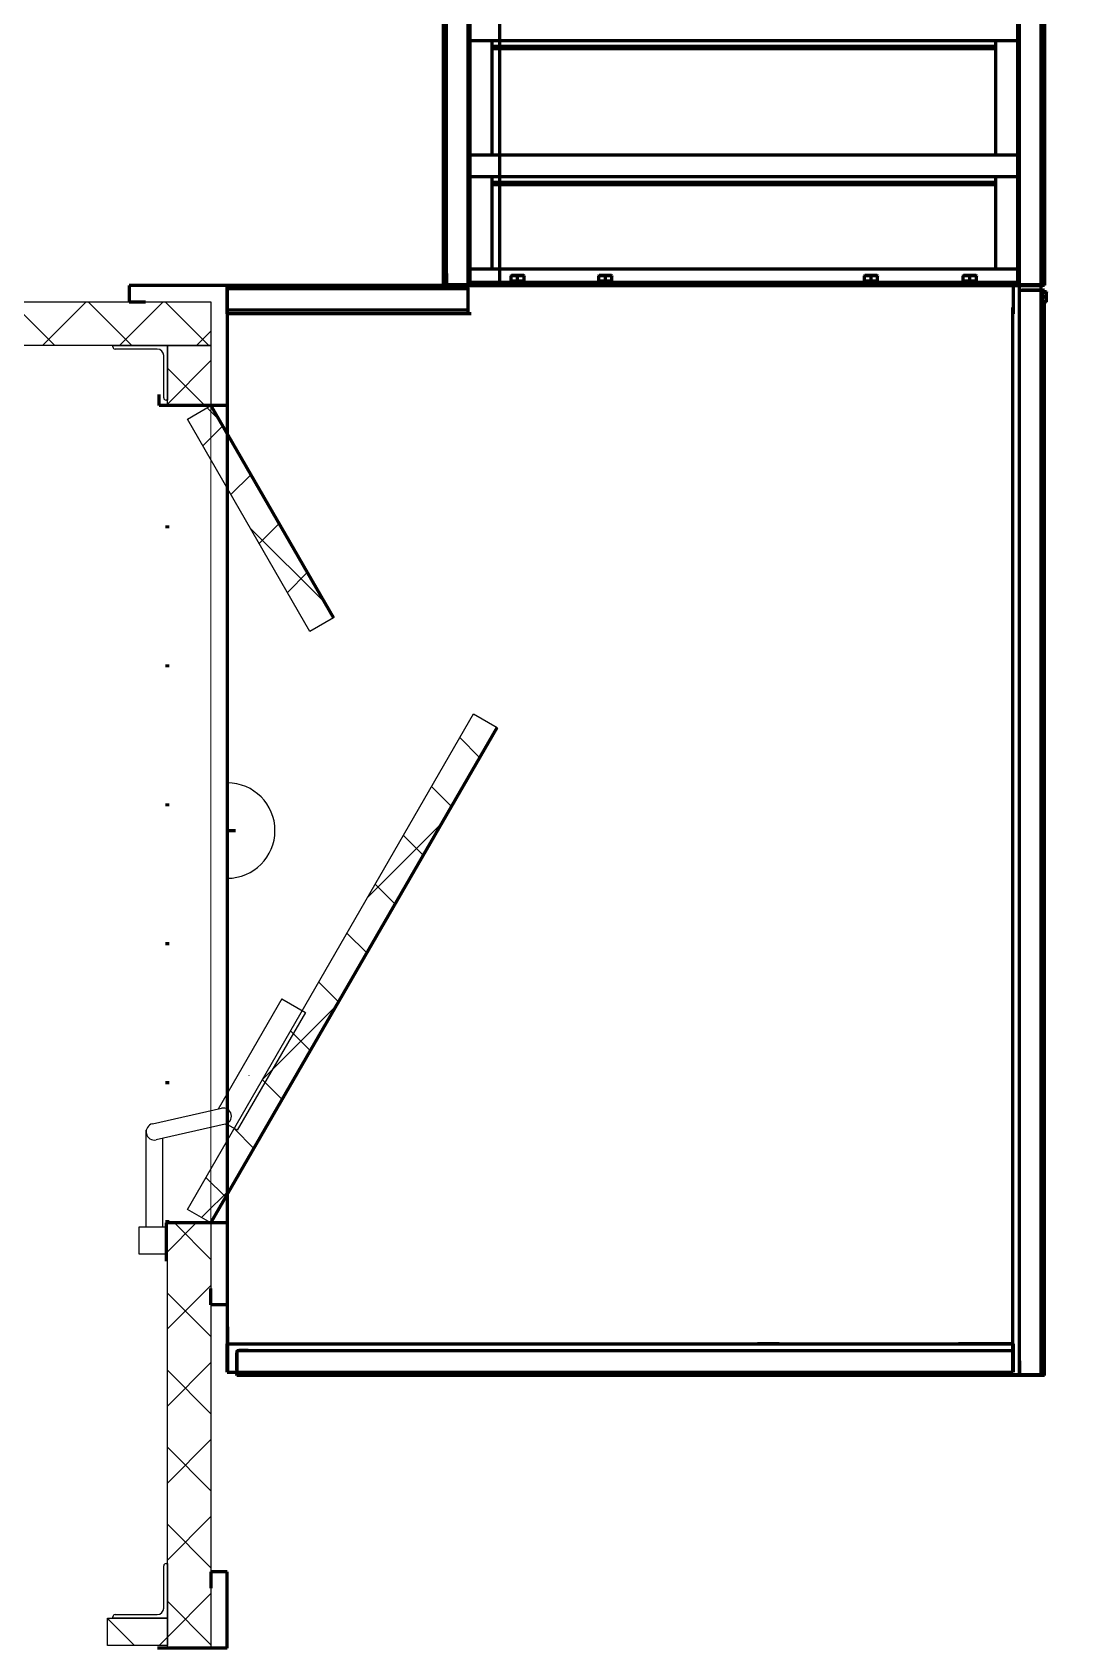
# Model space of a CAD drawing. Header units: millimetres. Extents: x 0 to 1680, y 0 to 594.
# Drawn here: x 738.3 to 777, y 479.8 to 539.1 of the extents above; entities that cross this region are included whole.
import ezdxf

# ---------------------------------------------------------------- set-up
doc = ezdxf.new("R2010")
doc.units = ezdxf.units.MM
for name, pattern in [('K5LT32789', [5, 0, -5]), ('K5LT32792', [0]), ('K5LT32795', [0]), ('K5LT_AUXILIARY', [0]), ('K5LT_BASIC', [0]), ('K5LT_REINFORCED', [0]), ('K5LT_THIN_INCLUDED_TO_HATCHING', [0])]:
    doc.linetypes.add(name, pattern=pattern)
doc.layers.add('Системный слой', color=7, linetype='Continuous')
pattern_1 = [(45, (0, 0), (-1.4142136, 1.4142136), []), (135, (0, 0), (-1.4142136, -1.4142136), [])]

# ---------------------------------------------------------------- blocks, each defined once
blk = doc.blocks.new('U380')
at = {"layer": 'Системный слой', "color": 7, "linetype": 'K5LT32795', "lineweight": 13}
for p, q in [((739.083, 527.577), (737.483, 529.177)), ((738.633, 527.577), (740.233, 529.177)), ((741.911, 527.577), (740.311, 529.177)), ((741.461, 527.577), (743.061, 529.177)), ((744.74, 527.577), (743.14, 529.177)), ((744.29, 527.577), (744.818, 528.106))]:
    blk.add_line(p, q, dxfattribs=at)
blk = doc.blocks.new('U379')
at = {"layer": 'Системный слой', "color": 150, "linetype": 'K5LT_BASIC', "lineweight": 25, "true_color": 0x0080ff}
for p, q in [((666.318, 529.177), (744.818, 529.177)), ((744.818, 529.177), (744.818, 527.577)), ((743.218, 527.577), (712.218, 527.577)), ((744.818, 527.577), (743.218, 527.577))]:
    blk.add_line(p, q, dxfattribs=at)
at = {"layer": 'Системный слой'}
blk.add_blockref('U380', (0, 0), dxfattribs=at)
blk = doc.blocks.new('U381')
at = {"layer": 'Системный слой'}
h = blk.add_hatch(dxfattribs=at)
h.set_pattern_fill('', angle=45, style=0, pattern_type=0)
h.set_pattern_definition(pattern_1)
h.paths.add_polyline_path([(744.818, 479.777), (744.818, 495.377), (743.218, 495.377), (743.218, 479.777)])
at = {"layer": 'Системный слой', "color": 150, "linetype": 'K5LT_BASIC', "lineweight": 25, "true_color": 0x0080ff}
for p, q in [((743.218, 495.377), (744.818, 495.377)), ((743.218, 480.877), (743.218, 495.377)), ((744.818, 495.377), (744.818, 479.777)), ((743.218, 479.877), (743.218, 480.877)), ((743.218, 479.777), (743.218, 479.877)), ((744.818, 479.777), (743.218, 479.777))]:
    blk.add_line(p, q, dxfattribs=at)
blk = doc.blocks.new('U384')
at = {"layer": 'Системный слой', "color": 134, "linetype": 'K5LT_REINFORCED', "lineweight": 60, "true_color": 0x009696}
for p, q in [((745.418, 495.377), (743.178, 495.377)), ((743.178, 495.377), (743.178, 493.977)), ((745.418, 495.377), (745.418, 492.377)), ((744.818, 492.377), (744.818, 492.977)), ((745.418, 492.377), (744.818, 492.377))]:
    blk.add_line(p, q, dxfattribs=at)
blk = doc.blocks.new('U387')
at = {"layer": 'Системный слой', "color": 7, "linetype": 'K5LT32789', "lineweight": 100}
blk.add_line((743.218, 495.377), (743.218, 525.377), dxfattribs=at)
at = {"layer": 'Системный слой', "color": 150, "linetype": 'K5LT_BASIC', "lineweight": 25, "true_color": 0x0080ff}
for p, q in [((743.218, 525.377), (744.818, 525.377)), ((744.818, 495.377), (743.218, 495.377))]:
    blk.add_line(p, q, dxfattribs=at)
at = {"layer": 'Системный слой', "color": 7, "linetype": 'K5LT_THIN_INCLUDED_TO_HATCHING', "lineweight": 13}
blk.add_line((744.818, 525.377), (744.818, 495.377), dxfattribs=at)
at = {"layer": 'Системный слой', "color": 134, "linetype": 'K5LT_REINFORCED', "lineweight": 60, "true_color": 0x009696}
for p, q in [((744.818, 525.377), (749.318, 517.583)), ((744.818, 495.377), (755.318, 513.564))]:
    blk.add_line(p, q, dxfattribs=at)
blk = doc.blocks.new('U388')
at = {"layer": 'Системный слой'}
h = blk.add_hatch(dxfattribs=at)
h.set_pattern_fill('', angle=45, style=0, pattern_type=0)
h.set_pattern_definition(pattern_1)
h.paths.add_polyline_path([(744.818, 495.377), (755.318, 513.564), (754.452, 514.064), (743.952, 495.877)])
at = {"layer": 'Системный слой', "color": 150, "linetype": 'K5LT_BASIC', "lineweight": 25, "true_color": 0x0080ff}
for p, q in [((743.952, 495.877), (754.452, 514.064)), ((754.452, 514.064), (755.318, 513.564)), ((755.318, 513.564), (744.818, 495.377)), ((744.818, 495.377), (743.952, 495.877))]:
    blk.add_line(p, q, dxfattribs=at)
blk = doc.blocks.new('U389')
at = {"layer": 'Системный слой'}
h = blk.add_hatch(dxfattribs=at)
h.set_pattern_fill('', angle=45, style=0, pattern_type=0)
h.set_pattern_definition(pattern_1)
h.paths.add_polyline_path([(749.318, 517.583), (744.818, 525.377), (743.952, 524.877), (748.452, 517.083)])
at = {"layer": 'Системный слой', "color": 150, "linetype": 'K5LT_BASIC', "lineweight": 25, "true_color": 0x0080ff}
for p, q in [((743.952, 524.877), (744.818, 525.377)), ((744.818, 525.377), (749.318, 517.583)), ((748.452, 517.083), (743.952, 524.877)), ((749.318, 517.583), (748.452, 517.083))]:
    blk.add_line(p, q, dxfattribs=at)
blk = doc.blocks.new('U386')
at = {"layer": 'Системный слой'}
for name in ['U387', 'U389', 'U388']:
    blk.add_blockref(name, (0, 0), dxfattribs=at)
blk = doc.blocks.new('U385')
at = {"layer": 'Системный слой'}
blk.add_blockref('U386', (0, 0), dxfattribs=at)
blk = doc.blocks.new('U390')
at = {"layer": 'Системный слой'}
h = blk.add_hatch(dxfattribs=at)
h.set_pattern_fill('', angle=45, style=0, pattern_type=0)
h.set_pattern_definition(pattern_1)
h.paths.add_polyline_path([(744.818, 525.377), (744.818, 527.577), (743.218, 527.577), (743.218, 525.377)])
at = {"layer": 'Системный слой', "color": 150, "linetype": 'K5LT_BASIC', "lineweight": 25, "true_color": 0x0080ff}
for p, q in [((743.218, 527.577), (744.818, 527.577)), ((743.218, 525.377), (743.218, 527.577)), ((744.818, 527.577), (744.818, 525.377)), ((744.818, 525.377), (743.218, 525.377))]:
    blk.add_line(p, q, dxfattribs=at)
blk = doc.blocks.new('U392')
at = {"layer": 'Системный слой', "color": 150, "linetype": 'K5LT_BASIC', "lineweight": 25, "true_color": 0x0080ff}
for p, q in [((747.425, 503.609), (745.078, 499.559)), ((747.425, 503.609), (748.29, 503.107)), ((748.29, 503.107), (745.783, 498.781)), ((745.783, 498.781), (745.382, 499.013))]:
    blk.add_line(p, q, dxfattribs=at)
blk = doc.blocks.new('U391')
at = {"layer": 'Системный слой', "color": 150, "linetype": 'K5LT_BASIC', "lineweight": 25, "true_color": 0x0080ff}
for p, q in [((746.208, 500.785), (746.209, 500.781)), ((742.672, 499.018), (745.202, 499.587)), ((745.335, 498.998), (742.804, 498.429)), ((742.437, 495.233), (742.443, 498.779)), ((743.042, 498.482), (743.037, 495.232))]:
    blk.add_line(p, q, dxfattribs=at)
blk.add_lwpolyline([(743.178, 494.231), (742.178, 494.233), (742.18, 495.233), (743.18, 495.231)], close=True, dxfattribs=at)
for centre, start, end in [((745.268, 499.295), 12.68046, 102.68046), ((742.738, 498.725), 102.68046, 192.68046), ((745.269, 499.291), 282.68046, 12.68046), ((742.739, 498.722), 192.68046, 282.68046)]:
    blk.add_arc(centre, 0.3, start, end, dxfattribs=at)
at = {"layer": 'Системный слой'}
blk.add_blockref('U392', (0, 0), dxfattribs=at)
blk = doc.blocks.new('U508')
at = {"layer": 'Системный слой'}
h = blk.add_hatch(dxfattribs=at)
h.set_pattern_fill('', angle=45, style=0, pattern_type=0)
h.set_pattern_definition(pattern_1)
h.paths.add_polyline_path([(743.218, 479.877), (743.218, 480.877), (741.018, 480.877), (741.018, 479.877)])
at = {"layer": 'Системный слой', "color": 150, "linetype": 'K5LT_BASIC', "lineweight": 25, "true_color": 0x0080ff}
for p, q in [((741.018, 479.877), (741.018, 480.877)), ((741.018, 480.877), (743.218, 480.877)), ((743.218, 480.877), (743.218, 479.877)), ((743.218, 479.877), (741.018, 479.877))]:
    blk.add_line(p, q, dxfattribs=at)
blk = doc.blocks.new('U1256')
at = {"layer": 'Системный слой', "color": 5, "linetype": 'K5LT32792', "lineweight": 60, "true_color": 0x0000ff}
for p, q in [((740.938, 565.217), (740.858, 565.297)), ((755.858, 565.297), (753.338, 565.297)), ((753.338, 565.297), (753.338, 560.697)), ((755.938, 565.217), (755.858, 565.297)), ((755.938, 564.53), (755.938, 565.217)), ((772.818, 565.217), (772.898, 565.297)), ((772.818, 564.53), (772.818, 565.217)), ((772.898, 565.297), (775.418, 565.297)), ((775.418, 565.297), (775.418, 560.697)), ((753.398, 564.997), (754.178, 564.997)), ((753.398, 561.378), (753.398, 564.997)), ((754.338, 563.077), (754.338, 564.771)), ((774.418, 564.771), (774.418, 563.077)), ((774.578, 564.997), (775.358, 564.997)), ((775.358, 564.997), (775.358, 561.378)), ((754.338, 564.53), (754.338, 563.73)), ((754.338, 564.53), (774.418, 564.53)), ((774.418, 564.53), (774.418, 563.73)), ((755.138, 563.73), (754.338, 563.73)), ((754.338, 563.077), (754.338, 563.73)), ((754.338, 554.545), (754.338, 563.73)), ((754.338, 554.545), (754.338, 563.73)), ((754.338, 563.73), (774.418, 563.73)), ((755.138, 563.73), (754.338, 563.73)), ((755.138, 559.537), (755.138, 563.73)), ((755.138, 563.522), (773.618, 563.522)), ((755.138, 563.442), (773.618, 563.442)), ((774.418, 563.73), (773.618, 563.73)), ((773.618, 563.73), (773.618, 559.537)), ((774.418, 563.73), (773.618, 563.73)), ((774.418, 563.077), (774.418, 563.73)), ((774.418, 563.73), (774.418, 554.545)), ((753.458, 562.499), (753.458, 562.117)), ((753.458, 562.499), (753.458, 562.044)), ((754.198, 562.559), (753.518, 562.559)), ((753.518, 562.559), (754.198, 562.559)), ((754.258, 562.117), (754.258, 562.499)), ((754.258, 562.499), (754.258, 562.044)), ((774.498, 562.509), (774.498, 562.127)), ((774.498, 562.509), (774.498, 562.054)), ((775.238, 562.569), (774.558, 562.569)), ((774.558, 562.569), (775.238, 562.569)), ((775.298, 562.127), (775.298, 562.509)), ((775.298, 562.509), (775.298, 562.054)), ((753.458, 562.117), (753.458, 562.1)), ((753.458, 562.044), (753.458, 561.728)), ((753.458, 529.801), (753.458, 562.044)), ((754.198, 562.094), (753.518, 562.094)), ((753.518, 562.094), (754.198, 562.094)), ((754.258, 562.117), (754.258, 562.1)), ((754.258, 561.728), (754.258, 562.044)), ((754.258, 529.801), (754.258, 562.044)), ((774.498, 562.127), (774.498, 562.11)), ((774.498, 529.811), (774.498, 562.054)), ((774.498, 562.054), (774.498, 561.738)), ((774.558, 562.104), (775.238, 562.104)), ((775.238, 562.104), (774.558, 562.104)), ((775.298, 562.127), (775.298, 562.11)), ((775.298, 529.811), (775.298, 562.054)), ((775.298, 561.738), (775.298, 562.054)), ((753.378, 561.363), (753.458, 561.363)), ((753.378, 561.363), (753.378, 560.514)), ((753.458, 561.413), (753.417, 561.388)), ((754.258, 560.454), (754.258, 561.405)), ((775.339, 561.388), (775.298, 561.413)), ((775.378, 561.363), (775.298, 561.363)), ((775.298, 561.363), (775.298, 560.514)), ((775.378, 560.521), (775.378, 561.363)), ((738.338, 560.697), (738.378, 560.697)), ((753.338, 560.697), (753.378, 560.697)), ((753.338, 560.511), (753.338, 560.518)), ((753.378, 560.518), (753.338, 560.518)), ((753.338, 560.511), (753.338, 529.781)), ((753.338, 560.511), (753.378, 560.511)), ((753.458, 560.514), (753.378, 560.514)), ((753.378, 560.514), (753.378, 560.511)), ((753.378, 560.511), (753.378, 529.781)), ((775.378, 560.514), (775.298, 560.514)), ((775.298, 560.514), (775.298, 560.454)), ((775.418, 560.697), (775.378, 560.697)), ((775.418, 560.528), (775.378, 560.528)), ((775.378, 560.521), (775.378, 529.791)), ((775.378, 560.521), (775.418, 560.521)), ((775.418, 560.521), (775.418, 560.528)), ((775.418, 560.521), (775.418, 529.791)), ((754.258, 560.074), (754.258, 560.454)), ((754.258, 555.461), (754.258, 560.074)), ((754.258, 548.074), (754.258, 560.014)), ((775.298, 560.074), (775.298, 560.454)), ((775.298, 560.074), (775.298, 556.352)), ((775.298, 548.074), (775.298, 560.014)), ((754.338, 559.537), (754.338, 558.737)), ((754.338, 559.537), (774.418, 559.537)), ((774.418, 559.537), (774.418, 558.737)), ((754.338, 558.737), (774.418, 558.737)), ((755.138, 558.737), (754.338, 558.737)), ((755.138, 554.545), (755.138, 558.737)), ((774.418, 558.737), (773.618, 558.737)), ((773.618, 558.737), (773.618, 554.545)), ((755.138, 558.53), (773.618, 558.53)), ((755.138, 558.45), (773.618, 558.45)), ((753.378, 556.352), (753.458, 556.352)), ((775.298, 555.518), (775.298, 556.352)), ((775.298, 556.352), (775.378, 556.352)), ((753.398, 548.999), (753.398, 555.463)), ((754.258, 555.461), (754.258, 555.404)), ((775.358, 555.463), (775.358, 548.999)), ((754.338, 554.545), (754.338, 553.745)), ((754.338, 554.545), (774.418, 554.545)), ((774.418, 554.545), (774.418, 553.745)), ((754.338, 553.745), (774.418, 553.745)), ((755.138, 553.745), (754.338, 553.745)), ((754.338, 549.553), (754.338, 553.745)), ((754.338, 549.553), (754.338, 553.457)), ((755.138, 549.553), (755.138, 553.745)), ((755.138, 553.537), (773.618, 553.537)), ((755.138, 553.457), (773.618, 553.457)), ((774.418, 553.745), (773.618, 553.745)), ((773.618, 553.745), (773.618, 549.553)), ((774.418, 553.457), (774.418, 549.553)), ((754.338, 549.553), (754.338, 548.753)), ((754.338, 549.553), (774.418, 549.553)), ((774.418, 549.553), (774.418, 548.753)), ((753.378, 548.984), (753.458, 548.984)), ((753.458, 549.034), (753.417, 549.009)), ((754.258, 548.009), (754.258, 549.026)), ((755.138, 548.753), (754.338, 548.753)), ((754.338, 548.753), (774.418, 548.753)), ((754.338, 544.561), (754.338, 548.753)), ((754.338, 544.561), (754.338, 548.753)), ((755.138, 544.561), (755.138, 548.753)), ((774.418, 548.753), (773.618, 548.753)), ((773.618, 548.753), (773.618, 544.561)), ((775.339, 549.009), (775.298, 549.034)), ((775.378, 548.984), (775.298, 548.984)), ((775.298, 548.984), (775.298, 548.135)), ((753.458, 548.135), (753.378, 548.135)), ((755.138, 548.545), (773.618, 548.545)), ((755.138, 548.465), (773.618, 548.465)), ((774.418, 548.465), (774.418, 544.561)), ((775.378, 548.135), (775.298, 548.135)), ((775.298, 548.135), (775.298, 548.009)), ((753.378, 547.513), (753.458, 547.513)), ((754.258, 547.629), (754.258, 548.009)), ((754.258, 546.622), (754.258, 547.629)), ((754.258, 530.286), (754.258, 547.569)), ((775.298, 547.629), (775.298, 548.009)), ((775.298, 547.629), (775.298, 547.513)), ((775.298, 530.286), (775.298, 547.569)), ((775.298, 546.679), (775.298, 547.513)), ((775.298, 547.513), (775.378, 547.513)), ((753.398, 531.278), (753.398, 546.624)), ((754.258, 546.622), (754.258, 546.566)), ((775.358, 546.624), (775.358, 531.278)), ((754.338, 544.561), (754.338, 543.761)), ((754.338, 544.561), (774.418, 544.561)), ((774.418, 544.561), (774.418, 543.761)), ((754.338, 543.761), (774.418, 543.761)), ((754.338, 530.398), (754.338, 543.761)), ((755.138, 543.761), (754.338, 543.761)), ((754.338, 529.897), (754.338, 543.761)), ((755.138, 539.569), (755.138, 543.761)), ((755.138, 543.553), (773.618, 543.553)), ((755.138, 543.473), (773.618, 543.473)), ((773.618, 543.761), (773.618, 539.569)), ((774.418, 543.761), (773.618, 543.761)), ((774.418, 543.761), (774.418, 543.473)), ((774.418, 543.761), (774.418, 529.897)), ((754.338, 539.569), (774.418, 539.569)), ((754.338, 538.769), (774.418, 538.769)), ((755.138, 534.576), (755.138, 538.769)), ((755.138, 538.561), (773.618, 538.561)), ((773.618, 538.769), (773.618, 534.576)), ((755.138, 538.481), (773.618, 538.481)), ((754.338, 534.576), (774.418, 534.576)), ((754.338, 533.776), (774.418, 533.776)), ((755.138, 530.398), (755.138, 533.776)), ((755.138, 533.569), (773.618, 533.569)), ((755.138, 533.489), (773.618, 533.489)), ((773.618, 533.776), (773.618, 530.398)), ((753.378, 531.263), (753.458, 531.263)), ((753.458, 531.312), (753.417, 531.287)), ((754.258, 530.286), (754.258, 531.305)), ((775.339, 531.287), (775.298, 531.312)), ((775.378, 531.263), (775.298, 531.263)), ((775.298, 531.263), (775.298, 530.414)), ((753.458, 530.414), (753.378, 530.414)), ((754.338, 530.398), (755.138, 530.398)), ((755.138, 530.398), (773.618, 530.398)), ((773.618, 530.398), (774.418, 530.398)), ((775.378, 530.414), (775.298, 530.414)), ((775.298, 530.414), (775.298, 530.231)), ((753.378, 529.781), (753.338, 529.781)), ((753.378, 529.791), (753.458, 529.791)), ((753.458, 529.781), (753.378, 529.781)), ((753.398, 529.781), (753.398, 529.791)), ((753.458, 530.221), (753.458, 529.841)), ((753.458, 529.781), (753.458, 529.801)), ((753.518, 529.801), (753.458, 529.801)), ((753.458, 529.791), (753.458, 529.801)), ((753.458, 529.781), (753.538, 529.781)), ((754.198, 529.801), (753.518, 529.801)), ((753.538, 529.801), (754.178, 529.801)), ((754.178, 529.781), (753.538, 529.781)), ((753.538, 529.781), (754.178, 529.781)), ((754.178, 529.781), (754.258, 529.781)), ((754.258, 529.801), (754.198, 529.801)), ((754.258, 529.781), (754.258, 529.801)), ((754.498, 529.777), (754.258, 529.777)), ((754.338, 529.897), (774.418, 529.897)), ((754.338, 529.777), (754.338, 529.897)), ((754.338, 529.777), (774.418, 529.777)), ((774.65, 529.777), (754.494, 529.777)), ((755.794, 529.947), (756.354, 529.947)), ((755.794, 529.897), (755.794, 529.947)), ((755.834, 530.14), (755.846, 530.147)), ((755.834, 530.119), (755.834, 530.14)), ((755.834, 529.947), (755.834, 530.119)), ((756.074, 530.147), (755.846, 530.147)), ((756.302, 530.147), (756.074, 530.147)), ((756.074, 529.947), (756.074, 530.119)), ((756.314, 530.14), (756.302, 530.147)), ((756.314, 530.14), (756.314, 530.119)), ((756.314, 529.947), (756.314, 530.119)), ((756.354, 529.897), (756.354, 529.947)), ((759.017, 529.947), (759.577, 529.947)), ((759.017, 529.897), (759.017, 529.947)), ((759.057, 530.14), (759.069, 530.147)), ((759.057, 530.119), (759.057, 530.14)), ((759.057, 529.947), (759.057, 530.119)), ((759.297, 530.147), (759.069, 530.147)), ((759.525, 530.147), (759.297, 530.147)), ((759.297, 529.947), (759.297, 530.119)), ((759.537, 530.14), (759.525, 530.147)), ((759.537, 530.14), (759.537, 530.119)), ((759.537, 529.947), (759.537, 530.119)), ((759.577, 529.897), (759.577, 529.947)), ((768.768, 529.947), (769.328, 529.947)), ((768.768, 529.897), (768.768, 529.947)), ((768.808, 530.14), (768.82, 530.147)), ((768.808, 530.119), (768.808, 530.14)), ((768.808, 529.947), (768.808, 530.119)), ((769.048, 530.147), (768.82, 530.147)), ((769.276, 530.147), (769.048, 530.147)), ((769.048, 529.947), (769.048, 530.119)), ((769.288, 530.14), (769.276, 530.147)), ((769.288, 530.14), (769.288, 530.119)), ((769.288, 529.947), (769.288, 530.119)), ((769.328, 529.897), (769.328, 529.947)), ((772.394, 529.947), (772.954, 529.947)), ((772.394, 529.897), (772.394, 529.947)), ((772.434, 530.14), (772.446, 530.147)), ((772.434, 530.119), (772.434, 530.14)), ((772.434, 529.947), (772.434, 530.119)), ((772.674, 530.147), (772.446, 530.147)), ((772.902, 530.147), (772.674, 530.147)), ((772.674, 529.947), (772.674, 530.119)), ((772.914, 530.14), (772.902, 530.147)), ((772.914, 530.14), (772.914, 530.119)), ((772.914, 529.947), (772.914, 530.119)), ((772.954, 529.897), (772.954, 529.947)), ((774.418, 529.777), (774.418, 529.897)), ((774.498, 529.811), (774.498, 529.791)), ((774.558, 529.811), (774.498, 529.811)), ((774.498, 529.805), (774.498, 529.811)), ((774.498, 529.791), (774.578, 529.791)), ((775.238, 529.811), (774.558, 529.811)), ((775.218, 529.811), (774.578, 529.811)), ((775.218, 529.791), (774.578, 529.791)), ((774.65, 529.777), (774.65, 529.791)), ((774.73, 529.777), (774.65, 529.777)), ((775.018, 529.777), (774.73, 529.777)), ((774.778, 529.791), (774.778, 529.777)), ((775.018, 529.791), (775.018, 529.777)), ((775.218, 529.791), (775.298, 529.791)), ((775.298, 529.811), (775.238, 529.811)), ((775.298, 529.851), (775.298, 530.231)), ((775.298, 529.851), (775.298, 529.791)), ((775.298, 529.811), (775.298, 529.791)), ((775.298, 529.791), (775.378, 529.791)), ((775.378, 529.791), (775.418, 529.791)), ((775.39, 529.791), (775.39, 529.777))]:
    blk.add_line(p, q, dxfattribs=at)
for centre, major_axis, ratio, start_param, end_param in [((754.178, 564.771), (0, 0.226), 0.707107, 4.712389, 6.283185), ((774.578, 564.771), (0, -0.226), 0.707107, 3.141593, 4.712389), ((753.518, 562.499), (0, -0.0602), 0.996138, 3.141593, 4.712389), ((753.518, 562.499), (0, -0.0602), 0.996138, 3.141593, 4.712389), ((754.198, 562.499), (0, -0.0602), 0.996138, 1.570796, 3.141593), ((754.198, 562.499), (0, -0.0602), 0.996138, 1.570796, 3.141593), ((774.558, 562.509), (0, -0.0602), 0.996138, 3.141593, 4.712389), ((774.558, 562.509), (0, -0.0602), 0.996138, 3.141593, 4.712389), ((775.238, 562.509), (0, -0.0602), 0.996138, 1.570796, 3.141593), ((775.238, 562.509), (0, -0.0602), 0.996138, 1.570796, 3.141593), ((753.518, 562.044), (-0.06, 0), 0.831789, 4.712389, 6.283185), ((753.518, 562.044), (-0.06, 0), 0.831789, 4.712389, 6.283185), ((754.198, 562.044), (-0.06, 0), 0.831789, 3.141593, 4.712389), ((754.198, 562.044), (-0.06, 0), 0.831789, 3.141593, 4.712389), ((774.558, 562.054), (-0.06, 0), 0.831789, 4.712389, 6.283185), ((774.558, 562.054), (-0.06, 0), 0.831789, 4.712389, 6.283185), ((775.238, 562.054), (-0.06, 0), 0.831789, 3.141593, 4.712389), ((775.238, 562.054), (-0.06, 0), 0.831789, 3.141593, 4.712389), ((753.538, 555.518), (0.16, 0), 0.707107, 3.141593, 4.18879), ((775.218, 555.518), (0.16, 0), 0.707107, 5.235988, 6.283185), ((753.538, 546.679), (0.16, 0), 0.707107, 3.141593, 4.18879), ((775.218, 546.679), (0.16, 0), 0.707107, 5.235988, 6.283185)]:
    blk.add_ellipse(centre, major_axis=major_axis, ratio=ratio, start_param=start_param, end_param=end_param, dxfattribs=at)
for points in [[(753.417, 561.388), (753.414, 561.386), (753.408, 561.383), (753.4, 561.379), (753.393, 561.376), (753.388, 561.373), (753.383, 561.37), (753.38, 561.368), (753.378, 561.366), (753.378, 561.364), (753.378, 561.363)], [(775.378, 561.363), (775.378, 561.364), (775.378, 561.366), (775.376, 561.368), (775.372, 561.37), (775.368, 561.373), (775.362, 561.376), (775.356, 561.379), (775.348, 561.383), (775.342, 561.386), (775.339, 561.388)], [(753.417, 549.009), (753.414, 549.007), (753.408, 549.004), (753.4, 549.001), (753.393, 548.997), (753.388, 548.994), (753.383, 548.991), (753.38, 548.989), (753.378, 548.987), (753.378, 548.985), (753.378, 548.984)], [(775.378, 548.984), (775.378, 548.985), (775.378, 548.987), (775.376, 548.989), (775.372, 548.991), (775.368, 548.994), (775.362, 548.997), (775.356, 549.001), (775.348, 549.004), (775.342, 549.007), (775.339, 549.009)], [(753.417, 531.287), (753.414, 531.286), (753.408, 531.283), (753.4, 531.279), (753.393, 531.275), (753.388, 531.272), (753.383, 531.27), (753.38, 531.267), (753.378, 531.265), (753.378, 531.263), (753.378, 531.263)], [(775.378, 531.263), (775.378, 531.263), (775.378, 531.265), (775.376, 531.267), (775.372, 531.27), (775.368, 531.272), (775.362, 531.275), (775.356, 531.279), (775.348, 531.283), (775.342, 531.286), (775.339, 531.287)]]:
    blk.add_open_spline(points, degree=3, dxfattribs=at)
for points in [[(756.074, 530.119), (756.066, 530.122), (756.054, 530.125), (756.036, 530.13), (756.024, 530.133), (756.01, 530.136), (755.999, 530.137), (755.985, 530.139), (755.973, 530.14), (755.958, 530.14), (755.944, 530.14), (755.931, 530.14), (755.918, 530.138), (755.903, 530.136), (755.883, 530.133), (755.859, 530.127), (755.841, 530.121), (755.834, 530.119)], [(756.314, 530.119), (756.306, 530.122), (756.294, 530.125), (756.276, 530.13), (756.264, 530.133), (756.25, 530.136), (756.239, 530.137), (756.225, 530.139), (756.213, 530.14), (756.198, 530.14), (756.184, 530.14), (756.171, 530.14), (756.158, 530.138), (756.143, 530.136), (756.123, 530.133), (756.099, 530.127), (756.081, 530.121), (756.074, 530.119)], [(759.297, 530.119), (759.289, 530.122), (759.277, 530.125), (759.259, 530.13), (759.247, 530.133), (759.233, 530.136), (759.221, 530.137), (759.208, 530.139), (759.196, 530.14), (759.181, 530.14), (759.167, 530.14), (759.154, 530.14), (759.141, 530.138), (759.126, 530.136), (759.105, 530.133), (759.082, 530.127), (759.064, 530.121), (759.057, 530.119)], [(759.537, 530.119), (759.529, 530.122), (759.517, 530.125), (759.499, 530.13), (759.487, 530.133), (759.473, 530.136), (759.461, 530.137), (759.448, 530.139), (759.436, 530.14), (759.421, 530.14), (759.407, 530.14), (759.394, 530.14), (759.381, 530.138), (759.366, 530.136), (759.345, 530.133), (759.322, 530.127), (759.304, 530.121), (759.297, 530.119)], [(769.048, 530.119), (769.039, 530.122), (769.027, 530.125), (769.01, 530.13), (768.998, 530.133), (768.984, 530.136), (768.972, 530.137), (768.959, 530.139), (768.946, 530.14), (768.932, 530.14), (768.918, 530.14), (768.904, 530.14), (768.891, 530.138), (768.877, 530.136), (768.856, 530.133), (768.832, 530.127), (768.815, 530.121), (768.808, 530.119)], [(769.288, 530.119), (769.279, 530.122), (769.267, 530.125), (769.25, 530.13), (769.238, 530.133), (769.224, 530.136), (769.212, 530.137), (769.199, 530.139), (769.186, 530.14), (769.172, 530.14), (769.158, 530.14), (769.144, 530.14), (769.131, 530.138), (769.117, 530.136), (769.096, 530.133), (769.072, 530.127), (769.055, 530.121), (769.048, 530.119)], [(772.674, 530.119), (772.666, 530.122), (772.654, 530.125), (772.636, 530.13), (772.624, 530.133), (772.61, 530.136), (772.599, 530.137), (772.585, 530.139), (772.573, 530.14), (772.558, 530.14), (772.544, 530.14), (772.531, 530.14), (772.518, 530.138), (772.503, 530.136), (772.483, 530.133), (772.459, 530.127), (772.441, 530.121), (772.434, 530.119)], [(772.914, 530.119), (772.906, 530.122), (772.894, 530.125), (772.876, 530.13), (772.864, 530.133), (772.85, 530.136), (772.839, 530.137), (772.825, 530.139), (772.813, 530.14), (772.798, 530.14), (772.784, 530.14), (772.771, 530.14), (772.758, 530.138), (772.743, 530.136), (772.723, 530.133), (772.699, 530.127), (772.681, 530.121), (772.674, 530.119)]]:
    blk.add_open_spline(points, degree=3, knots=[0, 0, 0, 0, 0.104989, 0.154016, 0.220776, 0.256289, 0.331236, 0.361573, 0.423373, 0.484181, 0.54145, 0.595653, 0.648964, 0.701612, 0.77899, 0.903328, 1, 1, 1, 1], dxfattribs=at)
blk = doc.blocks.new('U1255')
at = {"layer": 'Системный слой', "color": 5, "linetype": 'K5LT32792', "lineweight": 60, "true_color": 0x0000ff}
for p, q in [((755.418, 529.791), (755.418, 565.297)), ((775.418, 529.791), (775.418, 565.297)), ((745.418, 528.737), (745.418, 529.777)), ((745.418, 529.777), (745.418, 490.937)), ((774.498, 529.777), (745.418, 529.777)), ((754.258, 528.737), (754.258, 529.781)), ((774.262, 529.777), (774.262, 528.737)), ((774.498, 529.777), (775.298, 529.777)), ((774.498, 523.777), (774.498, 529.777)), ((775.298, 529.613), (775.298, 529.777)), ((754.258, 529.656), (745.418, 529.656)), ((774.498, 529.613), (775.218, 529.613)), ((775.218, 529.613), (774.578, 529.613)), ((775.218, 529.613), (775.298, 529.613)), ((775.298, 529.613), (775.378, 529.613)), ((775.298, 529.563), (775.298, 529.613)), ((775.298, 529.563), (775.338, 529.563)), ((775.298, 529.563), (775.298, 529.533)), ((775.298, 529.193), (775.298, 529.533)), ((775.298, 523.777), (775.298, 529.533)), ((775.298, 529.163), (775.338, 529.163)), ((775.338, 529.563), (775.338, 529.543)), ((775.338, 529.543), (775.467, 529.543)), ((775.338, 529.543), (775.338, 529.529)), ((775.338, 529.529), (775.338, 529.378)), ((775.338, 529.378), (775.338, 529.363)), ((775.338, 529.363), (775.467, 529.363)), ((775.338, 529.363), (775.338, 529.349)), ((775.338, 529.349), (775.338, 529.198)), ((775.338, 529.198), (775.338, 529.183)), ((775.338, 529.183), (775.467, 529.183)), ((775.338, 529.183), (775.338, 529.163)), ((775.418, 529.613), (775.378, 529.613)), ((775.378, 529.613), (775.378, 529.543)), ((775.378, 529.183), (775.378, 523.777)), ((775.418, 529.543), (775.418, 529.613)), ((775.418, 489.777), (775.418, 529.183)), ((775.467, 529.543), (775.483, 529.543)), ((775.483, 529.183), (775.467, 529.183)), ((775.483, 529.543), (775.488, 529.534)), ((775.483, 529.183), (775.488, 529.192)), ((775.488, 529.363), (775.488, 529.534)), ((775.488, 529.192), (775.488, 529.363)), ((754.258, 528.874), (745.418, 528.874)), ((754.258, 528.737), (745.418, 528.737)), ((754.366, 528.737), (751.122, 528.737)), ((774.258, 501.697), (774.258, 528.977)), ((774.258, 526.857), (774.258, 528.737)), ((774.262, 528.737), (774.258, 528.737)), ((775.378, 528.873), (775.298, 528.873)), ((774.498, 489.813), (774.498, 523.777)), ((775.298, 489.813), (775.298, 523.777)), ((745.418, 509.777), (745.718, 509.777)), ((774.258, 489.897), (774.258, 501.697)), ((775.378, 501.697), (775.378, 489.817)), ((774.258, 490.937), (774.258, 492.937)), ((775.339, 492.333), (775.298, 492.333)), ((775.378, 492.253), (775.298, 492.253)), ((745.422, 491.564), (745.422, 489.897)), ((745.418, 489.897), (745.418, 490.937)), ((745.418, 490.937), (758.838, 490.937)), ((745.422, 490.937), (747.422, 490.937)), ((745.762, 490.697), (745.842, 490.697)), ((745.762, 490.697), (745.762, 490.617)), ((745.762, 489.977), (745.762, 490.617)), ((745.762, 490.617), (745.762, 489.977)), ((745.842, 490.697), (774.266, 490.697)), ((746.182, 490.697), (745.842, 490.697)), ((755.566, 490.937), (756.366, 490.937)), ((758.838, 490.937), (774.262, 490.937)), ((765.678, 490.937), (764.878, 490.937)), ((774.258, 490.937), (772.258, 490.937)), ((774.262, 490.937), (774.262, 489.897)), ((775.298, 490.633), (775.378, 490.633)), ((745.762, 489.977), (745.762, 489.897)), ((774.498, 490.313), (774.498, 489.813)), ((775.298, 489.813), (775.298, 490.313)), ((745.418, 489.897), (745.762, 489.897)), ((745.762, 489.897), (745.762, 489.817)), ((745.762, 489.897), (745.842, 489.897)), ((745.762, 489.777), (745.762, 489.817)), ((745.762, 489.817), (775.418, 489.817)), ((775.418, 489.777), (745.762, 489.777)), ((745.842, 489.897), (774.266, 489.897)), ((745.842, 489.897), (746.182, 489.897)), ((746.502, 489.897), (746.502, 489.817)), ((748.122, 489.817), (748.122, 489.897)), ((748.202, 489.856), (748.202, 489.897))]:
    blk.add_line(p, q, dxfattribs=at)
for centre, start, end in [((775.218, 529.533), 0, 90), ((775.218, 529.533), 0, 90), ((745.842, 490.617), 90, 180), ((745.842, 490.617), 90, 180), ((745.842, 489.977), 180, 270), ((745.842, 489.977), 180, 270)]:
    blk.add_arc(centre, 0.08, start, end, dxfattribs=at)
for points in [[(775.467, 529.363), (775.469, 529.369), (775.472, 529.38), (775.476, 529.395), (775.479, 529.408), (775.48, 529.42), (775.482, 529.43), (775.482, 529.439), (775.483, 529.45), (775.483, 529.461), (775.482, 529.472), (775.481, 529.485), (775.478, 529.502), (775.473, 529.522), (775.469, 529.536), (775.467, 529.543)], [(775.467, 529.183), (775.469, 529.189), (775.472, 529.2), (775.476, 529.215), (775.479, 529.228), (775.48, 529.24), (775.482, 529.25), (775.482, 529.259), (775.483, 529.27), (775.483, 529.281), (775.482, 529.292), (775.481, 529.305), (775.478, 529.322), (775.473, 529.342), (775.469, 529.356), (775.467, 529.363)]]:
    blk.add_open_spline(points, degree=3, knots=[0, 0, 0, 0, 0.104989, 0.173793, 0.256289, 0.331236, 0.361573, 0.423373, 0.484181, 0.54145, 0.595653, 0.675412, 0.753448, 0.87891, 1, 1, 1, 1], dxfattribs=at)
for points in [[(775.378, 492.253), (775.378, 492.257), (775.378, 492.263), (775.376, 492.273), (775.372, 492.283), (775.368, 492.293), (775.362, 492.303), (775.356, 492.313), (775.348, 492.323), (775.342, 492.33), (775.339, 492.333)], [(748.122, 489.817), (748.125, 489.817), (748.132, 489.818), (748.142, 489.82), (748.152, 489.823), (748.162, 489.827), (748.172, 489.833), (748.182, 489.84), (748.192, 489.847), (748.199, 489.853), (748.202, 489.856)]]:
    blk.add_open_spline(points, degree=3, dxfattribs=at)
at = {"layer": 'Системный слой'}
blk.add_blockref('U1256', (0, 0), dxfattribs=at)
blk = doc.blocks.new('U1521')
at = {"layer": 'Системный слой', "color": 150, "linetype": 'K5LT_BASIC', "lineweight": 25, "true_color": 0x0080ff}
for p, q in [((741.218, 527.527), (741.218, 527.577)), ((741.218, 527.577), (743.218, 527.577)), ((742.848, 527.447), (741.298, 527.447)), ((743.218, 527.577), (743.218, 525.577)), ((743.088, 525.657), (743.088, 527.207)), ((743.218, 525.577), (743.168, 525.577))]:
    blk.add_line(p, q, dxfattribs=at)
for centre, radius, start, end in [((741.298, 527.527), 0.08, 180, 270), ((742.848, 527.207), 0.24, 0, 90), ((743.168, 525.657), 0.08, 180, 270)]:
    blk.add_arc(centre, radius, start, end, dxfattribs=at)
blk = doc.blocks.new('U1523')
at = {"layer": 'Системный слой', "color": 150, "linetype": 'K5LT_BASIC', "lineweight": 25, "true_color": 0x0080ff}
for p, q in [((743.168, 482.877), (743.218, 482.877)), ((743.218, 482.877), (743.218, 480.877)), ((743.088, 481.247), (743.088, 482.797)), ((741.218, 480.877), (741.218, 480.927)), ((743.218, 480.877), (741.218, 480.877)), ((741.298, 481.007), (742.848, 481.007))]:
    blk.add_line(p, q, dxfattribs=at)
for centre, radius, start, end in [((743.168, 482.797), 0.08, 90, 180), ((742.848, 481.247), 0.24, 270, 0), ((741.298, 480.927), 0.08, 90, 180)]:
    blk.add_arc(centre, radius, start, end, dxfattribs=at)
blk = doc.blocks.new('U1531')
at = {"layer": 'Системный слой', "color": 134, "linetype": 'K5LT_REINFORCED', "lineweight": 60, "true_color": 0x009696}
for p, q in [((745.418, 529.777), (741.818, 529.777)), ((741.818, 529.777), (741.818, 529.177)), ((745.418, 529.777), (745.418, 525.377)), ((741.818, 529.177), (742.418, 529.177)), ((742.918, 525.377), (742.918, 525.777)), ((745.418, 525.377), (742.918, 525.377))]:
    blk.add_line(p, q, dxfattribs=at)
blk = doc.blocks.new('U1530')
at = {"layer": 'Системный слой', "color": 232, "linetype": 'K5LT_AUXILIARY', "lineweight": 13, "true_color": 0xc52b79}
for p in [(742.418, 529.177), (744.818, 525.377)]:
    blk.add_line(p, (744.818, 529.177), dxfattribs=at)
at = {"layer": 'Системный слой'}
blk.add_blockref('U1531', (0, 0), dxfattribs=at)
blk = doc.blocks.new('U1529')
at = {"layer": 'Системный слой'}
blk.add_blockref('U1530', (0, 0), dxfattribs=at)
blk = doc.blocks.new('U1535')
at = {"layer": 'Системный слой', "color": 134, "linetype": 'K5LT_REINFORCED', "lineweight": 60, "true_color": 0x009696}
for p, q in [((745.418, 495.377), (743.178, 495.377)), ((743.178, 495.377), (743.178, 493.977)), ((745.418, 495.377), (745.418, 492.377)), ((744.818, 492.377), (744.818, 492.977)), ((745.418, 492.377), (744.818, 492.377))]:
    blk.add_line(p, q, dxfattribs=at)
blk = doc.blocks.new('U1538')
at = {"layer": 'Системный слой', "color": 134, "linetype": 'K5LT_REINFORCED', "lineweight": 60, "true_color": 0x009696}
for p, q in [((745.418, 482.577), (744.818, 482.577)), ((744.818, 482.577), (744.818, 481.977)), ((745.418, 479.777), (745.418, 482.577)), ((745.418, 479.777), (742.858, 479.777))]:
    blk.add_line(p, q, dxfattribs=at)
blk = doc.blocks.new('U1537')
at = {"layer": 'Системный слой', "color": 232, "linetype": 'K5LT_AUXILIARY', "lineweight": 13, "true_color": 0xc52b79}
blk.add_line((744.818, 481.977), (744.818, 479.777), dxfattribs=at)
at = {"layer": 'Системный слой'}
blk.add_blockref('U1538', (0, 0), dxfattribs=at)
blk = doc.blocks.new('U1536')
at = {"layer": 'Системный слой'}
blk.add_blockref('U1537', (0, 0), dxfattribs=at)

msp = doc.modelspace()

# ---------------------------------------------------------------- linework, layer by layer
at = {"layer": 'Системный слой', "color": 150, "linetype": 'K5LT_BASIC', "lineweight": 25, "true_color": 0x0080ff}
msp.add_arc((745.41796, 509.77733), 1.75, 270, 90, dxfattribs=at)

# ---------------------------------------------------------------- block references
at = {"layer": 'Системный слой'}
for name in ['U1255', 'U1529', 'U379', 'U1521', 'U390', 'U385', 'U391', 'U384', 'U1535', 'U381', 'U1523', 'U1536', 'U508']:
    msp.add_blockref(name, (0, 0), dxfattribs=at)

doc.saveas('drawing.dxf')
